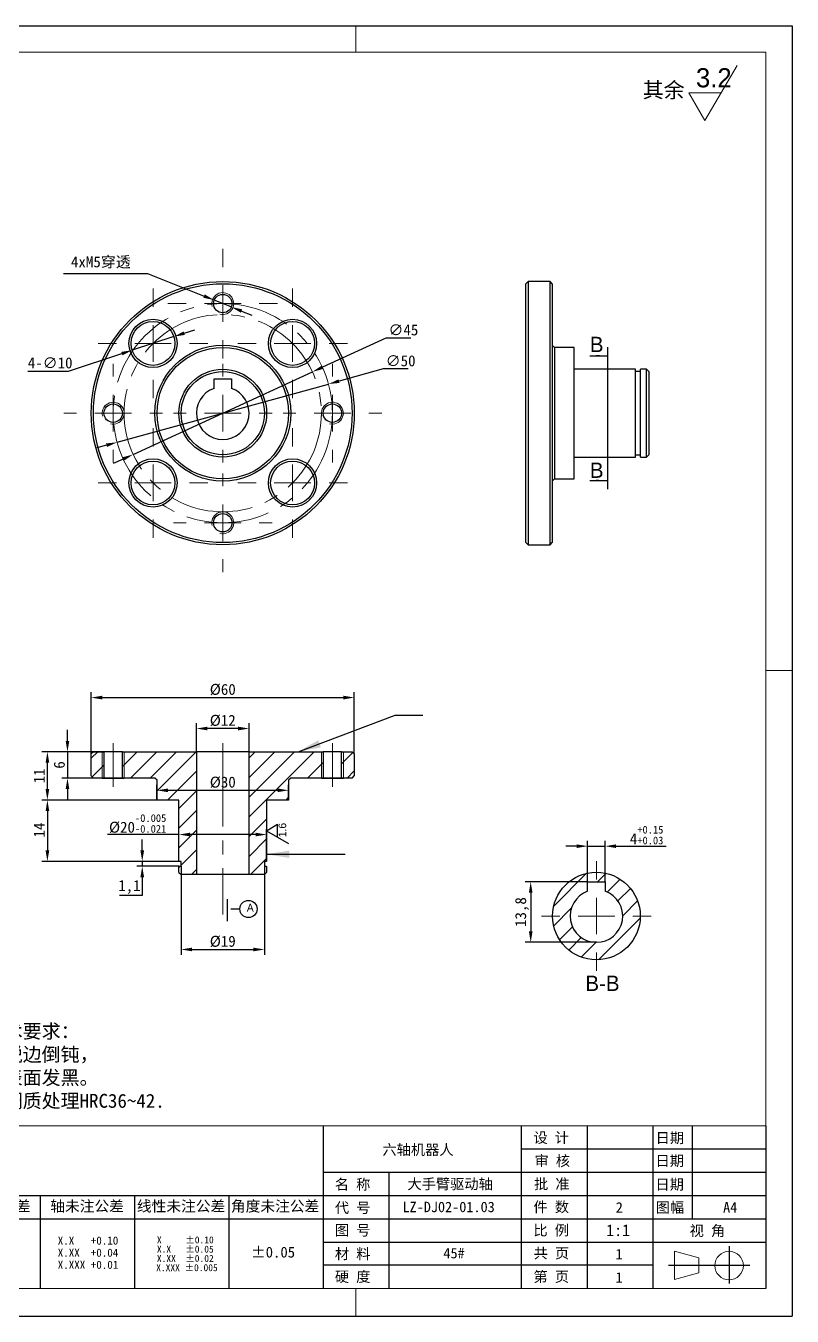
# Model space of a CAD drawing. Header units: millimetres. Extents: x 13 to 7248, y -1201 to 1478.
# Drawn here: x 6177.1 to 6351.9, y 15.5 to 309.8 of the extents above; entities that cross this region are included whole.
import ezdxf

# ---------------------------------------------------------------- set-up
doc = ezdxf.new("R2010")
doc.units = ezdxf.units.MM
doc.header["$LTSCALE"] = 5
doc.header["$PDSIZE"] = -1
doc.linetypes.add('CENTER2', pattern=[28.575, 19.05, -3.175, 3.175, -3.175])
doc.linetypes.add('SLD-实线', pattern=[0])
doc.layers.get('0').update_dxf_attribs({"lineweight": 30})
for name, color, linetype, lineweight in [('中心线层', 1, 'CENTER2', 13), ('剖面层', 2, 'Continuous', 15), ('粗实线', 7, 'SLD-实线', 15), ('细实线层', 5, 'Continuous', 15)]:
    doc.layers.add(name, color=color, linetype=linetype, lineweight=lineweight)
for name, color, linetype in [('图框', 7, 'SLD-实线'), ('文字层', 7, 'SLD-实线'), ('标注层', 96, 'SLD-实线'), ('标注线', 4, 'SLD-实线')]:
    doc.layers.add(name, color=color, linetype=linetype)
doc.styles.add('SLDTEXTSTYLE0', font='')
doc.styles.add('SLDTEXTSTYLE1', font='', dxfattribs={"bigfont": 'bigfont'})
doc.styles.add('SLDTEXTSTYLE2', font='')
doc.styles.add('SLDTEXTSTYLE3', font='', dxfattribs={"bigfont": 'bigfont'})
doc.styles.get("Standard").update_dxf_attribs({"font": ''})
doc.styles.get('SLDTEXTSTYLE0').set_extended_font_data('汉仪长仿宋体')
doc.styles.get('SLDTEXTSTYLE1').set_extended_font_data('宋体')
doc.styles.get('SLDTEXTSTYLE2').set_extended_font_data('宋体')
doc.styles.get('SLDTEXTSTYLE3').set_extended_font_data('汉仪长仿宋体')
doc.styles.get('Standard').set_extended_font_data('SimSun')
doc.dimstyles.new('ISO-25', dxfattribs={"dimtxt": 2.5, "dimasz": 2.5, "dimexe": 1.25, "dimexo": 0, "dimtad": 1, "dimtoh": 1, "dimtxsty": 'Standard', "dimcen": 2.5, "dimclrt": 256, "dimadec": 0, "dimazin": 0, "dimtfac": 1, "dimtmove": 0, "dimatfit": 3, "dimfxl": 0, "dimarcsym": 0})
doc.dimstyles.new('SLDDIMSTYLE7', dxfattribs={"dimtxt": 0.18, "dimasz": 5.2, "dimexe": 0, "dimexo": 0.0625, "dimgap": 0, "dimtad": 0, "dimtih": 1, "dimtoh": 1, "dimdec": 0, "dimrnd": 1e-09, "dimzin": 0, "dimdsep": 46, "dimtxsty": 'Standard', "dimsah": 1, "dimcen": 0.09, "dimadec": 0, "dimazin": 0, "dimtfac": 5.2, "dimtdec": 0, "dimtofl": 0, "dimtmove": 0, "dimatfit": 3, "dimfxl": 0, "dimfrac": 2, "dimtolj": 1, "dimtzin": 0, "dimarcsym": 0})
pattern_1 = [(45, (6144.0758, 14.0117), (-2.245064, 2.245064), [])]

# ---------------------------------------------------------------- blocks, each defined once
blk = doc.blocks.new('*D295')
at = {"layer": 'Defpoints', "color": 0}
for p in [(6242.44, 230.88), (6201.57, 212.05)]:
    blk.add_point(p, dxfattribs=at)
at = {"layer": '标注层', "color": 0, "lineweight": -2}
for p, q in [((6259.17, 238.59), (6244.71, 231.92)), ((6264.9, 238.59), (6259.17, 238.59)), ((6201.57, 212.05), (6242.44, 230.88)), ((6199.3, 211.01), (6197.03, 209.96))]:
    blk.add_line(p, q, dxfattribs=at)
at = {"layer": '标注层', "color": 0}
for points in [[(6244.54, 232.3), (6244.88, 231.55), (6242.44, 230.88)], [(6199.12, 211.39), (6199.47, 210.63), (6201.57, 212.05)]]:
    blk.add_solid(points, dxfattribs=at)
at = {"layer": '标注层', "insert": (6259.8, 241.71), "char_height": 2.5, "attachment_point": 1}
blk.add_mtext('∅45', dxfattribs=at)
blk = doc.blocks.new('*D296')
at = {"layer": 'Defpoints', "color": 0}
for p in [(6246.11, 228.11), (6197.9, 214.82)]:
    blk.add_point(p, dxfattribs=at)
at = {"layer": '标注层', "color": 0, "lineweight": -2}
for p, q in [((6258.55, 231.54), (6248.52, 228.77)), ((6264.31, 231.54), (6258.55, 231.54)), ((6197.9, 214.82), (6246.11, 228.11)), ((6195.49, 214.16), (6193.08, 213.5))]:
    blk.add_line(p, q, dxfattribs=at)
at = {"layer": '标注层', "color": 0}
for points in [[(6248.4, 229.17), (6248.63, 228.37), (6246.11, 228.11)], [(6195.38, 214.56), (6195.6, 213.76), (6197.9, 214.82)]]:
    blk.add_solid(points, dxfattribs=at)
at = {"layer": '标注层', "insert": (6259.17, 234.66), "char_height": 2.5, "attachment_point": 1}
blk.add_mtext('∅50', dxfattribs=at)
blk = doc.blocks.new('*D297')
at = {"layer": 'Defpoints', "color": 0}
for p in [(6220.05, 247.25), (6223.95, 245.69)]:
    blk.add_point(p, dxfattribs=at)
at = {"layer": '标注层', "color": 0, "lineweight": -2}
for p, q in [((6185.68, 253.34), (6204.83, 253.34)), ((6204.83, 253.34), (6217.73, 248.17)), ((6223.95, 245.69), (6220.05, 247.25)), ((6226.27, 244.76), (6228.6, 243.83))]:
    blk.add_line(p, q, dxfattribs=at)
at = {"layer": '标注层', "color": 0}
for points in [[(6217.89, 248.56), (6217.58, 247.79), (6220.05, 247.25)], [(6226.43, 245.14), (6226.12, 244.37), (6223.95, 245.69)]]:
    blk.add_solid(points, dxfattribs=at)
at = {"layer": '标注层', "insert": (6185.68, 257.23), "char_height": 2.5, "attachment_point": 1}
blk.add_mtext(' 4xM5穿透', dxfattribs=at)
blk = doc.blocks.new('*D298')
at = {"layer": 'Defpoints', "color": 0}
for p in [(6210.85, 238.93), (6201.34, 235.82)]:
    blk.add_point(p, dxfattribs=at)
at = {"layer": '标注层', "color": 0, "lineweight": -2}
for p, q in [((6210.85, 238.93), (6201.34, 235.82)), ((6213.22, 239.71), (6215.6, 240.49)), ((6186.82, 231.07), (6198.97, 235.04)), ((6177.53, 231.07), (6186.82, 231.07))]:
    blk.add_line(p, q, dxfattribs=at)
at = {"layer": '标注层', "color": 0}
for points in [[(6213.09, 240.1), (6213.35, 239.31), (6210.85, 238.93)], [(6198.84, 235.44), (6199.1, 234.65), (6201.34, 235.82)]]:
    blk.add_solid(points, dxfattribs=at)
at = {"layer": '标注层', "insert": (6177.53, 234.19), "char_height": 2.5, "attachment_point": 1}
blk.add_mtext('4-∅10', dxfattribs=at)
blk = doc.blocks.new('SW_CENTERMARKSYMBOL_0')
at = {"color": 0, "linetype": 'SLD-实线', "lineweight": 0}
for p, q in [((0, 8.33), (0, 11.25)), ((0, 0), (0, 4.17)), ((-8.33, 0), (-11.25, 0)), ((0, 0), (-4.17, 0)), ((0, 0), (0, -4.17)), ((0, 0), (4.17, 0)), ((8.33, 0), (11.25, 0)), ((0, -8.33), (0, -11.25))]:
    blk.add_line(p, q, dxfattribs=at)
blk = doc.blocks.new('SW_CENTERMARKSYMBOL_1')
at = {"color": 0, "linetype": 'SLD-实线', "lineweight": 0}
for p, q in [((0, 8.33), (0, 11.25)), ((0, 0), (0, 4.17)), ((-8.33, 0), (-11.25, 0)), ((0, 0), (-4.17, 0)), ((0, 0), (0, -4.17)), ((0, 0), (4.17, 0)), ((8.33, 0), (11.25, 0)), ((0, -8.33), (0, -11.25))]:
    blk.add_line(p, q, dxfattribs=at)
blk = doc.blocks.new('SW_CENTERMARKSYMBOL_2')
at = {"color": 0, "linetype": 'SLD-实线', "lineweight": 0}
for p, q in [((0, 8.33), (0, 11.25)), ((0, 0), (0, 4.17)), ((-8.33, 0), (-11.25, 0)), ((0, 0), (-4.17, 0)), ((0, 0), (0, -4.17)), ((0, 0), (4.17, 0)), ((8.33, 0), (11.25, 0)), ((0, -8.33), (0, -11.25))]:
    blk.add_line(p, q, dxfattribs=at)
blk = doc.blocks.new('SW_CENTERMARKSYMBOL_3')
at = {"color": 0, "linetype": 'SLD-实线', "lineweight": 0}
for p, q in [((0, 8.33), (0, 11.25)), ((0, 0), (0, 4.17)), ((-8.33, 0), (-11.25, 0)), ((0, 0), (-4.17, 0)), ((0, 0), (0, -4.17)), ((0, 0), (4.17, 0)), ((8.33, 0), (11.25, 0)), ((0, -8.33), (0, -11.25))]:
    blk.add_line(p, q, dxfattribs=at)
blk = doc.blocks.new('SW_CENTERMARKSYMBOL_4')
at = {"color": 0, "linetype": 'SLD-实线', "lineweight": 0}
for p, q in [((0, 8.33), (0, 12.5)), ((0, 0), (0, 4.17)), ((-8.33, 0), (-12.5, 0)), ((0, 0), (-4.17, 0)), ((0, 0), (0, -4.17)), ((0, 0), (4.17, 0)), ((8.33, 0), (12.5, 0)), ((0, -8.33), (0, -12.5))]:
    blk.add_line(p, q, dxfattribs=at)
blk = doc.blocks.new('SW_CENTERMARKSYMBOL_5')
at = {"color": 0, "linetype": 'SLD-实线', "lineweight": 0}
for p, q in [((0, 8.33), (0, 12.5)), ((0, 0), (0, 4.17)), ((-8.33, 0), (-12.5, 0)), ((0, 0), (-4.17, 0)), ((0, 0), (0, -4.17)), ((0, 0), (4.17, 0)), ((8.33, 0), (12.5, 0)), ((0, -8.33), (0, -12.5))]:
    blk.add_line(p, q, dxfattribs=at)
blk = doc.blocks.new('SW_CENTERMARKSYMBOL_6')
at = {"color": 0, "linetype": 'SLD-实线', "lineweight": 0}
for p, q in [((0, 8.33), (0, 12.5)), ((0, 0), (0, 4.17)), ((-8.33, 0), (-12.5, 0)), ((0, 0), (-4.17, 0)), ((0, 0), (0, -4.17)), ((0, 0), (4.17, 0)), ((8.33, 0), (12.5, 0)), ((0, -8.33), (0, -12.5))]:
    blk.add_line(p, q, dxfattribs=at)
blk = doc.blocks.new('SW_CENTERMARKSYMBOL_7')
at = {"color": 0, "linetype": 'SLD-实线', "lineweight": 0}
for p, q in [((0, 8.33), (0, 12.5)), ((0, 0), (0, 4.17)), ((-8.33, 0), (-12.5, 0)), ((0, 0), (-4.17, 0)), ((0, 0), (0, -4.17)), ((0, 0), (4.17, 0)), ((8.33, 0), (12.5, 0)), ((0, -8.33), (0, -12.5))]:
    blk.add_line(p, q, dxfattribs=at)
blk = doc.blocks.new('SW_CENTERMARKSYMBOL_8')
at = {"color": 0, "linetype": 'SLD-实线', "lineweight": 0}
for p, q in [((0, 8.33), (0, 12.5)), ((0, 0), (0, 4.17)), ((-8.33, 0), (-12.5, 0)), ((0, 0), (-4.17, 0)), ((0, 0), (0, -4.17)), ((0, 0), (4.17, 0)), ((8.33, 0), (12.5, 0)), ((0, -8.33), (0, -12.5))]:
    blk.add_line(p, q, dxfattribs=at)
blk = doc.blocks.new('*D284')
at = {"layer": 'Defpoints', "color": 0}
for p in [(6237, 135.45), (6207, 133.23), (6237, 133.23)]:
    blk.add_point(p, dxfattribs=at)
at = {"layer": '标注层', "color": 0, "lineweight": -2}
for p, q in [((6207, 133.23), (6207, 136.7)), ((6209.5, 135.45), (6234.5, 135.45)), ((6237, 133.23), (6237, 136.7))]:
    blk.add_line(p, q, dxfattribs=at)
at = {"layer": '标注层', "color": 0}
for points in [[(6209.5, 135.86), (6209.5, 135.03), (6207, 135.45)], [(6234.5, 135.86), (6234.5, 135.03), (6237, 135.45)]]:
    blk.add_solid(points, dxfattribs=at)
at = {"layer": '标注层', "insert": (6222, 138.57), "char_height": 2.5, "attachment_point": 2}
blk.add_mtext('%%c30', dxfattribs=at)
blk = doc.blocks.new('*D285')
at = {"layer": 'Defpoints', "color": 0}
for p in [(6232, 125.36), (6212, 119.23), (6232, 119.23)]:
    blk.add_point(p, dxfattribs=at)
at = {"layer": '标注层', "color": 0, "lineweight": -2}
for p, q in [((6212, 119.23), (6212, 126.61)), ((6232, 119.23), (6232, 126.61)), ((6212, 125.36), (6195.69, 125.36)), ((6229.5, 125.36), (6214.5, 125.36))]:
    blk.add_line(p, q, dxfattribs=at)
at = {"layer": '标注层', "color": 0}
for points in [[(6214.5, 125.78), (6214.5, 124.95), (6212, 125.36)], [(6229.5, 125.78), (6229.5, 124.95), (6232, 125.36)]]:
    blk.add_solid(points, dxfattribs=at)
at = {"layer": '标注层', "insert": (6202.59, 129.99), "char_height": 2.5, "attachment_point": 2}
blk.add_mtext('%%C20{\\H0.7x;\\S-0.005^ -0.021;}', dxfattribs=at)
blk = doc.blocks.new('*D286')
at = {"layer": 'Defpoints', "color": 0}
for p in [(6216, 149.54), (6216, 144.23), (6228, 144.23)]:
    blk.add_point(p, dxfattribs=at)
at = {"layer": '标注层', "color": 0, "lineweight": -2}
for p, q in [((6216, 144.23), (6216, 150.79)), ((6228, 144.23), (6228, 150.79)), ((6225.5, 149.54), (6218.5, 149.54))]:
    blk.add_line(p, q, dxfattribs=at)
at = {"layer": '标注层', "color": 0}
for points in [[(6218.5, 149.96), (6218.5, 149.12), (6216, 149.54)], [(6225.5, 149.96), (6225.5, 149.12), (6228, 149.54)]]:
    blk.add_solid(points, dxfattribs=at)
at = {"layer": '标注层', "insert": (6222, 152.66), "char_height": 2.5, "attachment_point": 2}
blk.add_mtext('%%c12', dxfattribs=at)
blk = doc.blocks.new('*D287')
at = {"layer": 'Defpoints', "color": 0}
for p in [(6199.1, 144.23), (6186.58, 138.23), (6199.1, 138.23)]:
    blk.add_point(p, dxfattribs=at)
at = {"layer": '标注层', "color": 0, "lineweight": -2}
for p, q in [((6186.58, 146.73), (6186.58, 149.23)), ((6199.1, 144.23), (6185.33, 144.23)), ((6186.58, 144.23), (6186.58, 138.23)), ((6199.1, 138.23), (6185.33, 138.23)), ((6186.58, 135.73), (6186.58, 133.23))]:
    blk.add_line(p, q, dxfattribs=at)
at = {"layer": '标注层', "color": 0}
for points in [[(6186.17, 146.73), (6187, 146.73), (6186.58, 144.23)], [(6186.17, 135.73), (6187, 135.73), (6186.58, 138.23)]]:
    blk.add_solid(points, dxfattribs=at)
at = {"layer": '标注层', "insert": (6183.46, 141.23), "char_height": 2.5, "attachment_point": 2, "rotation": 90}
blk.add_mtext('6', dxfattribs=at)
blk = doc.blocks.new('*D288')
at = {"layer": 'Defpoints', "color": 0}
for p in [(6182, 144.23), (6199.1, 144.23), (6207, 133.23)]:
    blk.add_point(p, dxfattribs=at)
at = {"layer": '标注层', "color": 0, "lineweight": -2}
for p, q in [((6199.1, 144.23), (6180.75, 144.23)), ((6182, 135.73), (6182, 141.73)), ((6207, 133.23), (6180.75, 133.23))]:
    blk.add_line(p, q, dxfattribs=at)
at = {"layer": '标注层', "color": 0}
for points in [[(6181.59, 141.73), (6182.42, 141.73), (6182, 144.23)], [(6181.59, 135.73), (6182.42, 135.73), (6182, 133.23)]]:
    blk.add_solid(points, dxfattribs=at)
at = {"layer": '标注层', "insert": (6178.88, 138.73), "char_height": 2.5, "attachment_point": 2, "rotation": 90}
blk.add_mtext('11', dxfattribs=at)
blk = doc.blocks.new('*D289')
at = {"layer": 'Defpoints', "color": 0}
for p in [(6207, 133.23), (6182, 119.23), (6212, 119.23)]:
    blk.add_point(p, dxfattribs=at)
at = {"layer": '标注层', "color": 0, "lineweight": -2}
for p, q in [((6207, 133.23), (6180.75, 133.23)), ((6182, 130.73), (6182, 121.73)), ((6212, 119.23), (6180.75, 119.23))]:
    blk.add_line(p, q, dxfattribs=at)
at = {"layer": '标注层', "color": 0}
for points in [[(6181.59, 130.73), (6182.42, 130.73), (6182, 133.23)], [(6181.59, 121.73), (6182.42, 121.73), (6182, 119.23)]]:
    blk.add_solid(points, dxfattribs=at)
at = {"layer": '标注层', "insert": (6178.88, 126.39), "char_height": 2.5, "attachment_point": 2, "rotation": 90}
blk.add_mtext('14', dxfattribs=at)
blk = doc.blocks.new('*D290')
at = {"layer": 'Defpoints', "color": 0}
for p in [(6212.5, 118.13), (6231.5, 118.13), (6231.5, 99.15)]:
    blk.add_point(p, dxfattribs=at)
at = {"layer": '标注层', "color": 0, "lineweight": -2}
for p, q in [((6212.5, 118.13), (6212.5, 97.9)), ((6231.5, 118.13), (6231.5, 97.9)), ((6215, 99.15), (6229, 99.15))]:
    blk.add_line(p, q, dxfattribs=at)
at = {"layer": '标注层', "color": 0}
for points in [[(6215, 99.56), (6215, 98.73), (6212.5, 99.15)], [(6229, 99.56), (6229, 98.73), (6231.5, 99.15)]]:
    blk.add_solid(points, dxfattribs=at)
at = {"layer": '标注层', "insert": (6222, 102.27), "char_height": 2.5, "attachment_point": 2}
blk.add_mtext('%%c19', dxfattribs=at)
blk = doc.blocks.new('*D291')
at = {"layer": 'Defpoints', "color": 0}
for p in [(6203.63, 118.13), (6212, 119.23), (6212, 118.13)]:
    blk.add_point(p, dxfattribs=at)
at = {"layer": '标注层', "color": 0, "lineweight": -2}
for p, q in [((6203.63, 121.73), (6203.63, 124.23)), ((6212, 119.23), (6202.38, 119.23)), ((6212, 118.13), (6202.38, 118.13)), ((6203.63, 119.23), (6203.63, 118.13)), ((6203.63, 115.63), (6203.63, 111.43)), ((6203.63, 111.43), (6198.41, 111.43))]:
    blk.add_line(p, q, dxfattribs=at)
at = {"layer": '标注层', "color": 0}
for points in [[(6203.22, 121.73), (6204.05, 121.73), (6203.63, 119.23)], [(6203.22, 115.63), (6204.05, 115.63), (6203.63, 118.13)]]:
    blk.add_solid(points, dxfattribs=at)
at = {"layer": '标注层', "insert": (6200.71, 114.97), "char_height": 2.5, "attachment_point": 2}
blk.add_mtext('1,1', dxfattribs=at)
blk = doc.blocks.new('*D292')
at = {"layer": 'Defpoints', "color": 0}
for p in [(6252, 156.6), (6192, 143.73), (6252, 143.73)]:
    blk.add_point(p, dxfattribs=at)
at = {"layer": '标注层', "color": 0, "lineweight": -2}
for p, q in [((6192, 143.73), (6192, 157.85)), ((6194.5, 156.6), (6249.5, 156.6)), ((6252, 143.73), (6252, 157.85))]:
    blk.add_line(p, q, dxfattribs=at)
at = {"layer": '标注层', "color": 0}
for points in [[(6194.5, 157.02), (6194.5, 156.18), (6192, 156.6)], [(6249.5, 157.02), (6249.5, 156.18), (6252, 156.6)]]:
    blk.add_solid(points, dxfattribs=at)
at = {"layer": '标注层', "insert": (6222, 159.72), "char_height": 2.5, "attachment_point": 2}
blk.add_mtext('%%c60', dxfattribs=at)
blk = doc.blocks.new('*D293')
at = {"layer": 'Defpoints', "color": 0}
for p in [(6305.22, 122.71), (6305.22, 114.58), (6309.22, 114.58)]:
    blk.add_point(p, dxfattribs=at)
at = {"layer": '标注层', "color": 0, "lineweight": -2}
for p, q in [((6305.22, 114.58), (6305.22, 123.96)), ((6309.22, 114.58), (6309.22, 123.96)), ((6302.72, 122.71), (6300.22, 122.71)), ((6305.22, 122.71), (6309.22, 122.71)), ((6311.72, 122.71), (6323.13, 122.71))]:
    blk.add_line(p, q, dxfattribs=at)
at = {"layer": '标注层', "color": 0}
for points in [[(6302.72, 123.12), (6302.72, 122.29), (6305.22, 122.71)], [(6311.72, 123.12), (6311.72, 122.29), (6309.22, 122.71)]]:
    blk.add_solid(points, dxfattribs=at)
at = {"layer": '标注层', "insert": (6318.67, 127.34), "char_height": 2.5, "attachment_point": 2}
blk.add_mtext('4{\\H0.7x;\\S+0.15^ +0.03;}', dxfattribs=at)
blk = doc.blocks.new('*D294')
at = {"layer": 'Defpoints', "color": 0}
for p in [(6305.22, 114.58), (6292.24, 100.78), (6307.22, 100.78)]:
    blk.add_point(p, dxfattribs=at)
at = {"layer": '标注层', "color": 0, "lineweight": -2}
for p, q in [((6305.22, 114.58), (6290.99, 114.58)), ((6292.24, 112.08), (6292.24, 103.28)), ((6307.22, 100.78), (6290.99, 100.78))]:
    blk.add_line(p, q, dxfattribs=at)
at = {"layer": '标注层', "color": 0}
for points in [[(6291.82, 112.08), (6292.65, 112.08), (6292.24, 114.58)], [(6291.82, 103.28), (6292.65, 103.28), (6292.24, 100.78)]]:
    blk.add_solid(points, dxfattribs=at)
at = {"layer": '标注层', "insert": (6288.69, 107.68), "char_height": 2.5, "attachment_point": 2, "rotation": 90}
blk.add_mtext('13,8', dxfattribs=at)
blk = doc.blocks.new('SW_CENTERMARKSYMBOL_9')
at = {"color": 0, "linetype": 'SLD-实线', "lineweight": 0}
for p, q in [((0, 8.33), (0, 12.5)), ((0, 0), (0, 4.17)), ((-8.33, 0), (-12.5, 0)), ((0, 0), (-4.17, 0)), ((0, 0), (0, -4.17)), ((0, 0), (4.17, 0)), ((8.33, 0), (12.5, 0)), ((0, -8.33), (0, -12.5))]:
    blk.add_line(p, q, dxfattribs=at)
blk = doc.blocks.new('SW_NOTE_0')
at = {"color": 0, "linetype": 'Continuous', "lineweight": 0, "char_height": 10.583, "attachment_point": 2}
for s, insert in [('X     ±0.10', (35.9, 12.3)), ('X.X   ±0.05', (35.9, -1.8)), ('X.XX  ±0.02', (35.9, -15.9)), (' X.XXX ±0.005', (34.8, -30))]:
    blk.add_mtext(s, dxfattribs=dict(at, insert=insert))
blk = doc.blocks.new('SW_NOTE_2')
at = {"color": 0, "linetype": 'Continuous', "lineweight": 0, "char_height": 12.312, "attachment_point": 2, "style": 'SLDTEXTSTYLE2'}
for s, insert in [('X.X   +0.10', (38.1, 14.3)), ('X.XX  +0.04', (38.1, -4.1)), ('X.XXX +0.01', (38.1, -22.5))]:
    blk.add_mtext(s, dxfattribs=dict(at, insert=insert))
blk = doc.blocks.new('SW_SFSYMBOL_0')
at = {"color": 0, "linetype": 'SLD-实线', "lineweight": 0}
for p, q in [((8.2, -25), (37.7, 25)), ((8.2, -25), (-6.5, 0)), ((23, 0), (-6.5, 0))]:
    blk.add_line(p, q, dxfattribs=at)
at = {"color": 0, "linetype": 'SLD-实线', "lineweight": 0, "insert": (0, 22.6), "char_height": 17.5, "attachment_point": 1, "style": 'SLDTEXTSTYLE3'}
blk.add_mtext('3.2', dxfattribs=at)
blk = doc.blocks.new('SW_DATUMTAG_0')
at = {"layer": '文字层', "color": 0}
for p, q in [((-17.7, -6.9), (-17.7, 13.2)), ((-14.7, 4.3), (-6.3, 4.3))]:
    blk.add_line(p, q, dxfattribs=at)
blk.add_circle((1.5, 4.3), 7.87, dxfattribs=at)
at = {"layer": '文字层', "color": 0, "insert": (0, 9), "char_height": 7, "attachment_point": 1, "style": 'SLDTEXTSTYLE3'}
blk.add_mtext('A', dxfattribs=at)

msp = doc.modelspace()

# ---------------------------------------------------------------- hatches: boundary and pattern name
at = {"layer": '剖面层'}
h = msp.add_hatch(dxfattribs=at)
h.set_pattern_fill('ANSI31', color=256, style=0)
h.set_pattern_definition(pattern_1)
h.paths.add_polyline_path([(6194.9035, 138.2344), (6194.9035, 144.2344), (6192.5035, 144.2344), (6192.0035, 143.7344), (6192.0035, 138.7344), (6192.5035, 138.2344)], flags=0)
h = msp.add_hatch(dxfattribs=at)
h.set_pattern_fill('ANSI31', color=256, style=0)
h.set_pattern_definition(pattern_1)
h.paths.add_polyline_path([(6199.1035, 138.2344), (6206.5035, 138.2344), (6207.0035, 137.7344), (6207.0035, 133.2344), (6212.0035, 133.2344), (6212.0035, 119.2344), (6212.5035, 119.2344), (6212.5035, 118.1344), (6212.0035, 118.1344), (6212.0035, 116.7344), (6212.5035, 116.2344), (6216.0035, 116.2344), (6216.0035, 144.2344), (6199.1035, 144.2344)], flags=0)
h = msp.add_hatch(dxfattribs=at)
h.set_pattern_fill('ANSI31', color=256, style=0)
h.set_pattern_definition(pattern_1)
h.paths.add_polyline_path([(6244.9035, 144.2344), (6228.0035, 144.2344), (6228.0035, 116.2344), (6231.5035, 116.2344), (6232.0035, 116.7344), (6232.0035, 118.1344), (6231.5035, 118.1344), (6231.5035, 119.2344), (6232.0035, 119.2344), (6232.0035, 133.2344), (6237.0035, 133.2344), (6237.0035, 137.7344), (6237.5035, 138.2344), (6244.9035, 138.2344)], flags=0)
h = msp.add_hatch(dxfattribs=at)
h.set_pattern_fill('ANSI31', color=256, style=0)
h.set_pattern_definition(pattern_1)
h.paths.add_polyline_path([(6251.5035, 138.2344), (6252.0035, 138.7344), (6252.0035, 143.7344), (6251.5035, 144.2344), (6249.1035, 144.2344), (6249.1035, 138.2344)], flags=0)
h = msp.add_hatch(dxfattribs=at)
h.set_pattern_fill('ANSI31', color=256, style=0)
h.set_pattern_definition(pattern_1)
edge = h.paths.add_edge_path(flags=0)
edge.add_arc((6307.2224, 106.7786), 10, 0, 360)
edge = h.paths.add_edge_path(flags=0)
edge.add_arc((6307.2224, 106.7786), 6, -250.528779, 70.528779, ccw=False)
edge.add_line((6305.2224, 112.4354), (6305.2224, 114.5786))
edge.add_line((6305.2224, 114.5786), (6309.2224, 114.5786))
edge.add_line((6309.2224, 114.5786), (6309.2224, 112.4354))

# ---------------------------------------------------------------- linework, layer by layer
for p, q in [((6291.6574, 251.4655), (6291.1574, 250.9655)), ((6291.1574, 191.9655), (6291.1574, 250.9655)), ((6296.6574, 251.4655), (6291.6574, 251.4655)), ((6291.6574, 251.4655), (6291.6574, 191.4655)), ((6297.1574, 250.9655), (6296.6574, 251.4655)), ((6296.6574, 221.4655), (6296.6574, 251.4655)), ((6297.1574, 250.9655), (6297.1574, 221.4655)), ((6297.6574, 236.4655), (6297.1574, 236.9655)), ((6302.1574, 236.4655), (6297.6574, 236.4655)), ((6297.6574, 236.4655), (6297.6574, 221.4655)), ((6302.1574, 221.4655), (6302.1574, 236.4655)), ((6316.1574, 231.4655), (6302.1574, 231.4655)), ((6316.1574, 221.4655), (6316.1574, 231.4655)), ((6317.2574, 230.9655), (6316.1574, 230.9655)), ((6318.6574, 231.4655), (6317.2574, 231.4655)), ((6317.2574, 221.4655), (6317.2574, 231.4655)), ((6319.1574, 230.9655), (6318.6574, 231.4655)), ((6318.6574, 221.4655), (6318.6574, 231.4655)), ((6319.1574, 230.9655), (6319.1574, 221.4655)), ((6220.0035, 229.2655), (6224.0035, 229.2655)), ((6220.0035, 227.1224), (6220.0035, 229.2655)), ((6224.0035, 229.2655), (6224.0035, 227.1224)), ((6296.6574, 191.4655), (6296.6574, 221.4655)), ((6297.1574, 221.4655), (6297.1574, 191.9655)), ((6297.6574, 221.4655), (6297.6574, 206.4655)), ((6302.1574, 206.4655), (6302.1574, 221.4655)), ((6316.1574, 211.4655), (6316.1574, 221.4655)), ((6317.2574, 211.4655), (6317.2574, 221.4655)), ((6318.6574, 211.4655), (6318.6574, 221.4655)), ((6319.1574, 221.4655), (6319.1574, 211.9655)), ((6316.1574, 211.9655), (6317.2574, 211.9655)), ((6318.6574, 211.4655), (6319.1574, 211.9655)), ((6302.1574, 211.4655), (6316.1574, 211.4655)), ((6317.2574, 211.4655), (6318.6574, 211.4655)), ((6297.1574, 205.9655), (6297.6574, 206.4655)), ((6297.6574, 206.4655), (6302.1574, 206.4655)), ((6291.1574, 191.9655), (6291.6574, 191.4655)), ((6291.6574, 191.4655), (6296.6574, 191.4655)), ((6296.6574, 191.4655), (6297.1574, 191.9655)), ((6192.5035, 144.2344), (6192.0035, 143.7344)), ((6192.5035, 144.2344), (6194.9035, 144.2344)), ((6194.9035, 144.2344), (6194.9035, 138.2344)), ((6199.1035, 144.2344), (6194.9035, 144.2344)), ((6199.1035, 138.2344), (6199.1035, 144.2344)), ((6199.1035, 144.2344), (6216.0035, 144.2344)), ((6216.0035, 144.2344), (6216.0035, 116.2344)), ((6228.0035, 144.2344), (6216.0035, 144.2344)), ((6228.0035, 116.2344), (6228.0035, 144.2344)), ((6228.0035, 144.2344), (6244.9035, 144.2344)), ((6244.9035, 144.2344), (6244.9035, 138.2344)), ((6249.1035, 144.2344), (6244.9035, 144.2344)), ((6249.1035, 138.2344), (6249.1035, 144.2344)), ((6249.1035, 144.2344), (6251.5035, 144.2344)), ((6252.0035, 143.7344), (6251.5035, 144.2344)), ((6192.0035, 138.7344), (6192.0035, 143.7344)), ((6252.0035, 143.7344), (6252.0035, 138.7344)), ((6192.0035, 138.7344), (6192.5035, 138.2344)), ((6251.5035, 138.2344), (6252.0035, 138.7344)), ((6194.9035, 138.2344), (6192.5035, 138.2344)), ((6194.5035, 138.2344), (6199.5035, 138.2344)), ((6199.1035, 138.2344), (6194.9035, 138.2344)), ((6206.5035, 138.2344), (6199.1035, 138.2344)), ((6207.0035, 137.7344), (6206.5035, 138.2344)), ((6207.0035, 133.2344), (6207.0035, 137.7344)), ((6237.5035, 138.2344), (6237.0035, 137.7344)), ((6237.0035, 137.7344), (6237.0035, 133.2344)), ((6244.9035, 138.2344), (6237.5035, 138.2344)), ((6244.5035, 138.2344), (6249.5035, 138.2344)), ((6249.1035, 138.2344), (6244.9035, 138.2344)), ((6251.5035, 138.2344), (6249.1035, 138.2344)), ((6212.0035, 133.2344), (6207.0035, 133.2344)), ((6212.0035, 119.2344), (6212.0035, 133.2344)), ((6237.0035, 133.2344), (6232.0035, 133.2344)), ((6232.0035, 133.2344), (6232.0035, 119.2344)), ((6212.5035, 119.2344), (6212.0035, 119.2344)), ((6212.0035, 116.7344), (6212.0035, 118.1344)), ((6212.0035, 118.1344), (6212.5035, 118.1344)), ((6212.5035, 118.1344), (6212.5035, 119.2344)), ((6232.0035, 119.2344), (6231.5035, 119.2344)), ((6231.5035, 119.2344), (6231.5035, 118.1344)), ((6231.5035, 118.1344), (6232.0035, 118.1344)), ((6232.0035, 118.1344), (6232.0035, 116.7344)), ((6212.0035, 116.7344), (6212.5035, 116.2344)), ((6216.0035, 116.2344), (6212.5035, 116.2344)), ((6228.0035, 116.2344), (6216.0035, 116.2344)), ((6231.5035, 116.2344), (6228.0035, 116.2344)), ((6231.5035, 116.2344), (6232.0035, 116.7344)), ((6305.2224, 114.5786), (6309.2224, 114.5786)), ((6305.2224, 112.4354), (6305.2224, 114.5786)), ((6309.2224, 114.5786), (6309.2224, 112.4354))]:
    msp.add_line(p, q)
for centre, radius in [((6222.0035, 221.4655), 30), ((6222.0035, 221.4655), 29.5), ((6222.0035, 246.4655), 2.1), ((6206.0936, 237.3754), 5.5), ((6206.0936, 237.3754), 5), ((6237.9134, 237.3754), 5.5), ((6237.9134, 237.3754), 5), ((6222.0035, 221.4655), 15.5), ((6222.0035, 221.4655), 15), ((6222.0035, 221.4655), 10), ((6222.0035, 221.4655), 9.5), ((6197.0035, 221.4655), 2.1), ((6247.0035, 221.4655), 2.1), ((6206.0936, 205.5556), 5.5), ((6206.0936, 205.5556), 5), ((6237.9134, 205.5556), 5.5), ((6237.9134, 205.5556), 5), ((6222.0035, 196.4655), 2.1), ((6307.2224, 106.7786), 10)]:
    msp.add_circle(centre, radius)
for centre in [(6222.0035, 221.4655), (6307.2224, 106.7786)]:
    msp.add_arc(centre, 6, 109.471221, 70.528779)
at = {"layer": '中心线层'}
for p, q in [((6197.0035, 146.2344), (6197.0035, 136.2344)), ((6247.0035, 136.2344), (6247.0035, 146.2344))]:
    msp.add_line(p, q, dxfattribs=at)
at = {"layer": '中心线层', "ltscale": 0.2}
msp.add_line((6222.0035, 146.2344), (6222.0035, 107.1075), dxfattribs=at)
for radius in [25, 22.5]:
    msp.add_circle((6222.0035, 221.4655), radius, dxfattribs=at)
at = {"layer": '图框'}
for p, q in [((6146.5758, 309.8117), (6351.8758, 309.8117)), ((6351.8758, 309.8117), (6351.8758, 15.5117)), ((6146.5758, 15.5117), (6351.8758, 15.5117))]:
    msp.add_line(p, q, dxfattribs=at)
at = {"layer": '文字层', "color": 0}
for p, q in [((6232.0035, 126.2344), (6234.5033, 127.7091)), ((6234.5033, 124.7597), (6234.5033, 127.7091)), ((6232.0035, 126.2344), (6237.0032, 123.285))]:
    msp.add_line(p, q, dxfattribs=at)
at = {"layer": '文字层'}
for p, q in [((6244.8758, 58.9117), (6244.8758, 21.8117)), ((6290.0758, 58.9117), (6290.0758, 21.8117)), ((6305.0758, 58.9117), (6305.0758, 21.8117)), ((6320.0758, 58.9117), (6320.0758, 21.8117)), ((6329.0758, 58.9117), (6329.0758, 37.7117)), ((6345.8758, 58.9117), (6345.8758, 21.8117)), ((6345.8758, 53.6117), (6290.0758, 53.6117)), ((6345.8758, 48.3117), (6244.8758, 48.3117)), ((6259.8758, 48.3117), (6259.8758, 21.8117)), ((6158.8758, 43.0117), (6345.8758, 43.0117)), ((6180.3758, 43.0117), (6180.3758, 21.8117)), ((6201.8758, 43.0117), (6201.8758, 21.8117)), ((6223.3758, 43.0117), (6223.3758, 21.8117)), ((6158.8758, 37.7117), (6345.8758, 37.7117)), ((6244.8758, 32.4117), (6345.8758, 32.4117)), ((6337.4897, 31.4682), (6337.4897, 22.983)), ((6320.0758, 27.1117), (6244.8758, 27.1117)), ((6323.6629, 27.1117), (6331.9125, 27.1117)), ((6331.9125, 27.1117), (6342.2452, 27.1117))]:
    msp.add_line(p, q, dxfattribs=at)
at = {"layer": '标注线'}
for p, q in [((6309.7289, 236.5561), (6309.7289, 204.1109)), ((6305.7289, 234.5561), (6309.7289, 234.5561)), ((6305.7289, 206.1109), (6309.7289, 206.1109))]:
    msp.add_line(p, q, dxfattribs=at)
for points in [[(6309.7289, 234.5561), (6307.1289, 234.7561), (6307.1289, 234.3561)], [(6309.7289, 206.1109), (6307.1289, 206.3109), (6307.1289, 205.9109)]]:
    msp.add_solid(points, dxfattribs=at)
at = {"layer": '粗实线'}
for p, q in [((6252.3758, 303.8117), (6252.3758, 309.8117)), ((6158.8758, 303.8117), (6345.8758, 303.8117)), ((6345.8758, 303.8117), (6345.8758, 21.8117)), ((6345.8758, 162.8117), (6351.8758, 162.8117)), ((6158.8758, 58.9117), (6345.8758, 58.9117)), ((6325.0572, 30.3617), (6325.0572, 23.8617)), ((6330.5763, 28.8512), (6325.0572, 30.3617)), ((6330.5763, 25.3722), (6330.5763, 28.8512)), ((6325.0572, 23.8617), (6330.5763, 25.3722)), ((6158.8758, 21.8117), (6345.8758, 21.8117)), ((6158.8758, 21.8117), (6345.8758, 21.8117)), ((6252.3758, 21.8117), (6252.3758, 15.5117))]:
    msp.add_line(p, q, dxfattribs=at)
msp.add_circle((6337.4897, 27.057), 3.25, dxfattribs=at)
at = {"layer": '细实线层'}
for p, q in [((6194.5035, 144.2344), (6194.5035, 138.2344)), ((6199.5035, 144.2344), (6199.5035, 138.2344)), ((6244.5035, 144.2344), (6244.5035, 138.2344)), ((6249.5035, 144.2344), (6249.5035, 138.2344))]:
    msp.add_line(p, q, dxfattribs=at)
for centre in [(6222.0035, 246.4655), (6197.0035, 221.4655), (6247.0035, 221.4655), (6222.0035, 196.4655)]:
    msp.add_arc(centre, 2.5, 255, 195, dxfattribs=at)

# ---------------------------------------------------------------- block references
at = {"layer": '中心线层'}
for name, p in [('SW_CENTERMARKSYMBOL_4', (6222.0035, 246.4655)), ('SW_CENTERMARKSYMBOL_6', (6206.0936, 237.3754)), ('SW_CENTERMARKSYMBOL_5', (6237.9134, 237.3754)), ('SW_CENTERMARKSYMBOL_1', (6197.0035, 221.4655)), ('SW_CENTERMARKSYMBOL_0', (6222.0035, 221.4655)), ('SW_CENTERMARKSYMBOL_3', (6247.0035, 221.4655)), ('SW_CENTERMARKSYMBOL_7', (6206.0936, 205.5556)), ('SW_CENTERMARKSYMBOL_8', (6237.9134, 205.5556)), ('SW_CENTERMARKSYMBOL_2', (6222.0035, 196.4655))]:
    msp.add_blockref(name, p, dxfattribs=at)
at = {"layer": '中心线层', "ltscale": 0.2}
msp.add_blockref('SW_CENTERMARKSYMBOL_9', (6307.2224, 106.7786), dxfattribs=at)
at = {"layer": '文字层'}
for name, p, xscale, yscale, zscale in [('SW_SFSYMBOL_0', (6329.9301, 294.5001), 0.25, 0.25, 0.25), ('SW_DATUMTAG_0', (6227.4902, 107.3091), 0.25, 0.25, 0.25), ('SW_NOTE_2', (6185.5511, 31.5374), 0.1500000000005457, 0.1499999999999986, 0.15), ('SW_NOTE_0', (6208.0705, 31.8678), 0.1500000000005457, 0.1499999999999986, 0.15)]:
    msp.add_blockref(name, p, dxfattribs=dict(at, xscale=xscale, yscale=yscale, zscale=zscale))

# ---------------------------------------------------------------- texts
for s, insert, char_height, attachment_point, style in [('其余', (6317.7902, 296.9138), 3.5, 1, 'SLDTEXTSTYLE0'), ('B-B', (6308.6042, 93.1848), 3.5, 2, 'SLDTEXTSTYLE3'), ('设 计', (6296.9199, 57.4181), 2.38125, 2, 'SLDTEXTSTYLE2'), ('日期', (6323.9714, 57.3711), 2.38125, 2, 'SLDTEXTSTYLE2'), ('六轴机器人', (6266.5233, 54.6769), 2.38125, 2, 'SLDTEXTSTYLE2'), ('审 核', (6297.1569, 52.1362), 2.38125, 2, 'SLDTEXTSTYLE2'), ('日期', (6323.944, 52.155), 2.38125, 2, 'SLDTEXTSTYLE2'), ('名 称', (6251.5983, 46.7681), 2.38125, 2, 'SLDTEXTSTYLE2'), ('大手臂驱动轴', (6273.86, 46.8592), 2.38125, 2, 'SLDTEXTSTYLE2'), ('批 准', (6297.0423, 46.8592), 2.38125, 2, 'SLDTEXTSTYLE2'), ('日期', (6323.9276, 46.7628), 2.38125, 2, 'SLDTEXTSTYLE2'), ('孔未注公差', (6169.7519, 41.842), 2.4625, 2, 'SLDTEXTSTYLE2'), ('轴未注公差', (6191.0481, 41.842), 2.4625, 2, 'SLDTEXTSTYLE2'), ('线性未注公差', (6212.4847, 41.842), 2.4625, 2, 'SLDTEXTSTYLE2'), ('角度未注公差', (6233.9349, 41.842), 2.4625, 2, 'SLDTEXTSTYLE2'), ('代 号', (6251.6283, 41.4437), 2.38125, 2, 'SLDTEXTSTYLE2'), ('LZ-DJ02-01.03', (6273.5128, 41.6175), 2.38125, 2, 'SLDTEXTSTYLE1'), ('件 数', (6296.9199, 41.6175), 2.38125, 2, 'SLDTEXTSTYLE2'), ('2', (6312.4459, 41.5112), 2.3813, 2, 'SLDTEXTSTYLE1'), ('图幅', (6323.9863, 41.5112), 2.38125, 2, 'SLDTEXTSTYLE2'), ('A4', (6337.7352, 41.5367), 2.38125, 2, 'SLDTEXTSTYLE1'), ('图 号', (6251.6283, 36.3101), 2.38125, 2, 'SLDTEXTSTYLE2'), ('比 例', (6296.9199, 36.3101), 2.38125, 2, 'SLDTEXTSTYLE2'), ('1:1', (6312.1669, 36.4313), 2.64583, 2, 'SLDTEXTSTYLE1'), ('视 角', (6332.5371, 36.2026), 2.38125, 2, 'SLDTEXTSTYLE2'), ('±0.05', (6233.4662, 31.3495), 2.4625, 2, 'SLDTEXTSTYLE1'), ('材 料', (6251.6283, 30.9203), 2.38125, 2, 'SLDTEXTSTYLE2'), ('45#', (6274.753, 31.0835), 2.38125, 2, 'SLDTEXTSTYLE1'), ('共 页', (6296.9583, 31.0835), 2.38125, 2, 'SLDTEXTSTYLE2'), ('1', (6312.3736, 30.8556), 2.3813, 2, 'SLDTEXTSTYLE1'), ('硬 度', (6251.6283, 25.7253), 2.38125, 2, 'SLDTEXTSTYLE2'), ('第 页', (6296.9199, 25.7253), 2.38125, 2, 'SLDTEXTSTYLE2'), ('1', (6312.3889, 25.5278), 2.3813, 2, 'SLDTEXTSTYLE1')]:
    msp.add_mtext(s, dxfattribs=dict(at, insert=insert, char_height=char_height, attachment_point=attachment_point, style=style))
at = {"layer": '文字层', "color": 0, "insert": (6234.7133, 124.7597), "char_height": 1.75, "attachment_point": 1, "rotation": 90, "style": 'SLDTEXTSTYLE3'}
msp.add_mtext('1.6', dxfattribs=at)
at = {"layer": '文字层', "color": 7, "linetype": 'SLD-实线', "lineweight": 0, "insert": (6167.7231, 87.3654), "char_height": 3.171825, "attachment_point": 1, "style": 'SLDTEXTSTYLE2'}
msp.add_mtext('\\P技术要求：\\P1.锐边倒钝，\\P2.表面发黑。\\P3.调质处理HRC36~42.', dxfattribs=at)
at = {"layer": '标注线', "char_height": 3.5, "attachment_point": 1, "style": 'SLDTEXTSTYLE3'}
for insert in [(6305.7289, 238.8877), (6305.7289, 210.2112)]:
    msp.add_mtext('B', dxfattribs=dict(at, insert=insert))

# ---------------------------------------------------------------- dimensions: what is measured, and where the dimension line sits
at = {"layer": '标注层'}
for p1, p2, text, picture, middle in [((6223.9532, 245.6854), (6220.0537, 247.2456), ' 4xM5穿透', '*D297', (6193.5946, 253.3376)), ((6210.8454, 238.9309), (6201.3417, 235.8199), '4-<>', '*D298', (6181.8602, 231.0651))]:
    dim = msp.add_diameter_dim_2p(p1=p1, p2=p2, text=text, dimstyle='ISO-25', dxfattribs=at)
    dim.commit()
    dim.dimension.update_dxf_attribs({"geometry": picture, "text_midpoint": middle, "dimtype": 163})
for p1, p2, picture, middle in [((6201.5671, 212.0525), (6242.4398, 230.8785), '*D295', (6262.3474, 238.5858)), ((6197.9018, 214.8241), (6246.1051, 228.107), '*D296', (6261.7434, 231.5357))]:
    dim = msp.add_diameter_dim_2p(p1=p1, p2=p2, dimstyle='ISO-25', dxfattribs=at)
    dim.commit()
    dim.dimension.update_dxf_attribs({"geometry": picture, "text_midpoint": middle, "dimtype": 163})
for base, p1, p2, text, picture, middle in [((6252.0035, 156.5991), (6192.0035, 143.7344), (6252.0035, 143.7344), '%%c<>', '*D292', (6222.0035, 156.5991)), ((6216.0035, 149.5386), (6228.0035, 144.2344), (6216.0035, 144.2344), '%%c<>', '*D286', (6222.0035, 149.5386)), ((6237.0035, 135.4452), (6207.0035, 133.2344), (6237.0035, 133.2344), '%%c<>', '*D284', (6222.0035, 135.4452)), ((6232.0035, 125.3645), (6212.0035, 119.2344), (6232.0035, 119.2344), '%%C<>{\\H0.7x;\\S-0.005^ -0.021;}', '*D285', (6202.5949, 125.3645)), ((6305.2224, 122.7079), (6309.2224, 114.5786), (6305.2224, 114.5786), '<>{\\H0.7x;\\S+0.15^ +0.03;}', '*D293', (6318.675, 122.7079)), ((6231.5035, 99.1467), (6212.5035, 118.1344), (6231.5035, 118.1344), '%%c<>', '*D290', (6222.0035, 99.1467))]:
    dim = msp.add_linear_dim(base=base, p1=p1, p2=p2, text=text, dimstyle='ISO-25', dxfattribs=at)
    dim.commit()
    dim.dimension.update_dxf_attribs({"geometry": picture, "text_midpoint": middle, "dimtype": 160})
for base, p1, p2, picture, middle in [((6186.5847, 138.2344), (6199.1035, 144.2344), (6199.1035, 138.2344), '*D287', (6186.5847, 141.2344)), ((6182.0035, 144.2344), (6207.0035, 133.2344), (6199.1035, 144.2344), '*D288', (6182.0035, 138.7344)), ((6182.0035, 119.2344), (6207.0035, 133.2344), (6212.0035, 119.2344), '*D289', (6182.0035, 126.3912)), ((6203.6333, 118.1344), (6212.0035, 119.2344), (6212.0035, 118.1344), '*D291', (6200.7108, 111.4255)), ((6292.2362, 100.7786), (6305.2224, 114.5786), (6307.2224, 100.7786), '*D294', (6292.2362, 107.6786))]:
    dim = msp.add_linear_dim(base=base, p1=p1, p2=p2, angle=90, dimstyle='ISO-25', dxfattribs=at)
    dim.commit()
    dim.dimension.update_dxf_attribs({"geometry": picture, "text_midpoint": middle, "dimtype": 160})

# ---------------------------------------------------------------- leaders
at = {"layer": '文字层'}
for points in [[(6239.2027, 144.2344), (6261.2906, 152.5932), (6267.6406, 152.5932)], [(6232.0035, 120.8537), (6247.7956, 120.9197), (6249.8948, 120.9197)]]:
    msp.add_leader(points, dimstyle='SLDDIMSTYLE7', dxfattribs=at)

doc.saveas('drawing.dxf')
